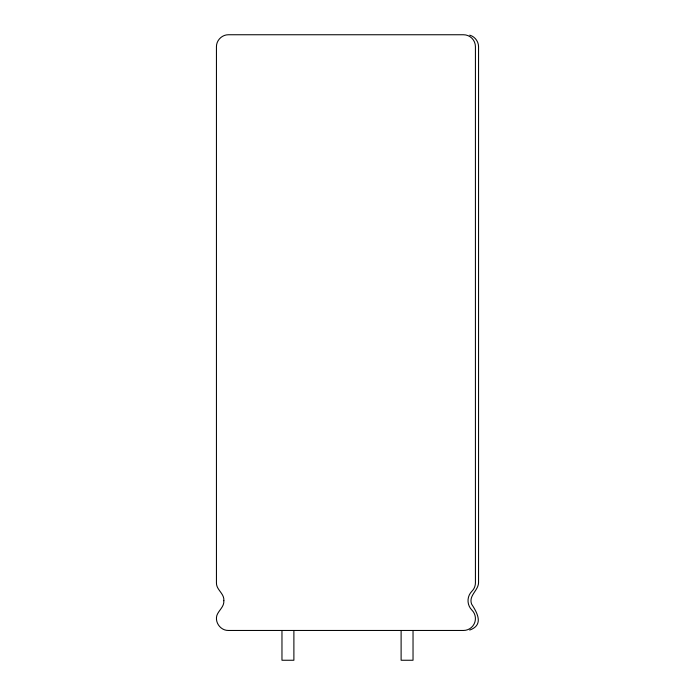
<?xml version="1.0" encoding="UTF-8"?>
<svg xmlns="http://www.w3.org/2000/svg" width="695" height="695" viewBox="0 0 695 695"><rect width="100%" height="100%" fill="white"/><g stroke="black" fill="none" stroke-linecap="round" stroke-linejoin="round"><path stroke-width="1.04" d="M469.724 630.061C484.094 624.909 477.283 612.825 471.61 604.137C468.387 595.58 478.264 590.576 478.56 582.81L478.56 46.661C478.525 41.396 474.807 36.548 469.724 35.158M413.03 630.461L413.03 660.25L401.111 660.25L401.111 630.461M293.889 630.461L293.889 660.25L281.97 660.25L281.97 630.461M223.842 600.68C224.363 606.761 218.647 610.288 216.849 615.466C214.764 622.72 220.81 630.608 228.36 630.461L463.504 630.461A11.911 11.911 0 0 0 471.931 610.123A13.361 13.361 0 0 1 471.931 591.228A11.911 11.911 0 0 0 475.423 582.81L475.423 46.661A11.911 11.911 0 0 0 463.504 34.75L228.36 34.75C221.983 34.707 216.406 40.284 216.44 46.661L216.44 582.81C216.171 589.864 224.511 593.452 223.842 600.68"/></g></svg>
